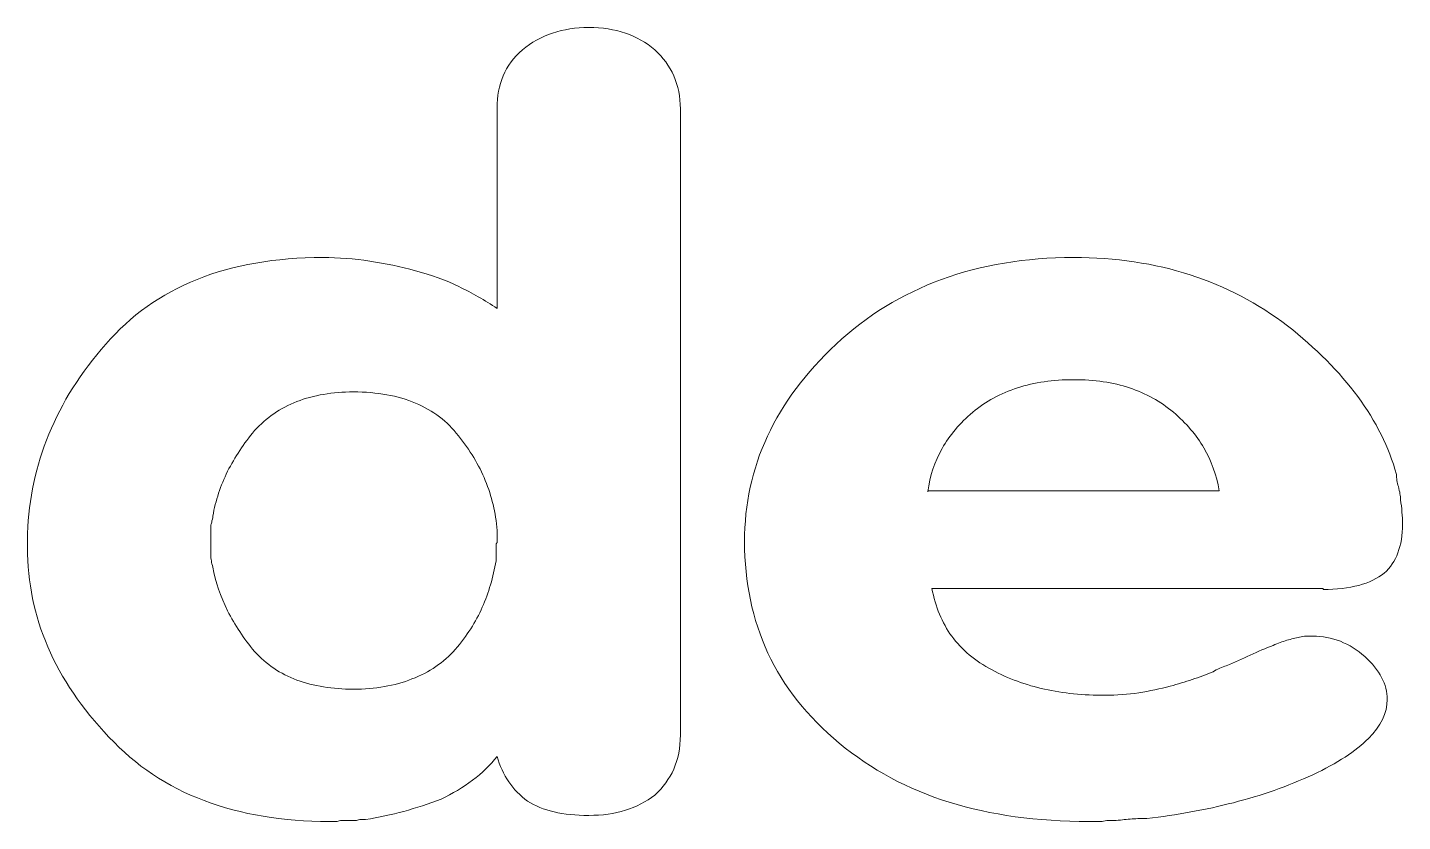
# Model space of a CAD drawing. Header units: millimetres. Extents: x -847 to 848, y -600 to 600.
# Drawn here: x -713.3 to -636.9, y -534.1 to -489.9 of the extents above; entities that cross this region are included whole.
import ezdxf

# ---------------------------------------------------------------- set-up
doc = ezdxf.new("R2010")
doc.units = ezdxf.units.MM
doc.header["$MEASUREMENT"] = 0

msp = doc.modelspace()

# ---------------------------------------------------------------- linework, layer by layer
at = {"color": 250, "lineweight": 5}
for points, knots in [([(-677.0457, -494.4201), (-677.0457, -494.4201), (-677.0457, -529.2813), (-677.0457, -529.2813), (-677.0457, -529.2813), (-677.0457, -529.9982), (-677.1683, -530.6301), (-677.4136, -531.1772), (-677.4136, -531.1772), (-677.6588, -531.7243), (-678.0078, -532.2053), (-678.4606, -532.6203), (-678.4606, -532.6203), (-678.951, -532.9976), (-679.4981, -533.2806), (-680.1017, -533.4692), (-680.1017, -533.4692), (-680.7054, -533.6578), (-681.3845, -533.7522), (-682.1391, -533.7522), (-682.1391, -533.7522), (-682.8559, -533.7522), (-683.4973, -533.6861), (-684.0632, -533.5541), (-684.0632, -533.5541), (-684.6292, -533.422), (-685.1196, -533.224), (-685.5347, -532.9599), (-685.5347, -532.9599), (-685.9497, -532.658), (-686.2987, -532.2996), (-686.5816, -531.8846), (-686.5816, -531.8846), (-686.8646, -531.4696), (-687.0815, -530.998), (-687.2325, -530.4698), (-687.2325, -530.4698), (-687.6097, -530.9602), (-688.0625, -531.4036), (-688.5907, -531.7997), (-688.5907, -531.7997), (-689.1189, -532.1959), (-689.7037, -532.5448), (-690.3451, -532.8467), (-690.3451, -532.8467), (-691.0242, -533.1108), (-691.7127, -533.3371), (-692.4107, -533.5258), (-692.4107, -533.5258), (-693.1087, -533.7144), (-693.8161, -533.8654), (-694.5329, -533.9785), (-694.5329, -533.9785), (-694.6084, -533.9785), (-694.6933, -533.9785), (-694.7876, -533.9785), (-694.7876, -533.9785), (-694.8819, -533.9785), (-694.9668, -533.9974), (-695.0423, -534.0351), (-695.0423, -534.0351), (-695.1177, -534.0351), (-695.2026, -534.0351), (-695.2969, -534.0351), (-695.2969, -534.0351), (-695.3913, -534.0351), (-695.495, -534.0351), (-695.6082, -534.0351), (-695.6082, -534.0351), (-695.6837, -534.0351), (-695.7685, -534.0351), (-695.8629, -534.0351), (-695.8629, -534.0351), (-695.9572, -534.0351), (-696.0421, -534.054), (-696.1175, -534.0917), (-696.1175, -534.0917), (-696.193, -534.0917), (-696.2685, -534.0917), (-696.3439, -534.0917), (-696.3439, -534.0917), (-696.4194, -534.0917), (-696.4948, -534.0917), (-696.5703, -534.0917), (-696.5703, -534.0917), (-699.1358, -534.0917), (-701.4467, -533.705), (-703.5029, -532.9316), (-703.5029, -532.9316), (-705.5591, -532.1581), (-707.3229, -530.9791), (-708.7943, -529.3945), (-708.7943, -529.3945), (-710.3035, -527.8099), (-711.4353, -526.1404), (-712.1899, -524.386), (-712.1899, -524.386), (-712.9445, -522.6317), (-713.3218, -520.7924), (-713.3218, -518.8682), (-713.3218, -518.8682), (-713.3218, -518.8305), (-713.3218, -518.7928), (-713.3218, -518.755), (-713.3218, -518.755), (-713.3218, -518.7173), (-713.3218, -518.6796), (-713.3218, -518.6419), (-713.3218, -518.6419), (-713.3218, -518.6419), (-713.3218, -518.623), (-713.3218, -518.5853), (-713.3218, -518.5853), (-713.3218, -518.5475), (-713.3218, -518.5098), (-713.3218, -518.4721), (-713.3218, -518.4721), (-713.3218, -518.4344), (-713.3218, -518.3966), (-713.3218, -518.3589), (-713.3218, -518.3589), (-713.3218, -518.3212), (-713.3218, -518.2834), (-713.3218, -518.2457), (-713.3218, -518.2457), (-713.3218, -518.2457), (-713.3218, -518.2268), (-713.3218, -518.1891), (-713.3218, -518.1891), (-713.3218, -518.1514), (-713.3218, -518.1137), (-713.3218, -518.0759), (-713.3218, -518.0759), (-713.2463, -516.1518), (-712.8502, -514.3125), (-712.1333, -512.5581), (-712.1333, -512.5581), (-711.4165, -510.8037), (-710.3601, -509.1343), (-708.9641, -507.5497), (-708.9641, -507.5497), (-707.6059, -505.9651), (-705.9175, -504.7672), (-703.8991, -503.956), (-703.8991, -503.956), (-701.8806, -503.1448), (-699.5508, -502.7393), (-696.9098, -502.7393), (-696.9098, -502.7393), (-696.0421, -502.7393), (-695.1743, -502.8053), (-694.3066, -502.9373), (-694.3066, -502.9373), (-693.4388, -503.0694), (-692.5899, -503.2486), (-691.7599, -503.475), (-691.7599, -503.475), (-690.8921, -503.7013), (-690.0904, -503.9937), (-689.3547, -504.3522), (-689.3547, -504.3522), (-688.619, -504.7106), (-687.9116, -505.1162), (-687.2325, -505.5689), (-687.2325, -505.5689), (-687.2325, -505.5689), (-687.2325, -494.4201), (-687.2325, -494.4201), (-687.2325, -494.4201), (-687.2325, -493.7787), (-687.1193, -493.1845), (-686.8929, -492.6374), (-686.8929, -492.6374), (-686.6665, -492.0904), (-686.3081, -491.6093), (-685.8176, -491.1943), (-685.8176, -491.1943), (-685.3272, -490.7793), (-684.7707, -490.468), (-684.1481, -490.2605), (-684.1481, -490.2605), (-683.5256, -490.053), (-682.8559, -489.9493), (-682.1391, -489.9493), (-682.1391, -489.9493), (-681.3845, -489.9493), (-680.7054, -490.053), (-680.1017, -490.2605), (-680.1017, -490.2605), (-679.4981, -490.468), (-678.951, -490.7793), (-678.4606, -491.1943), (-678.4606, -491.1943), (-678.0078, -491.6093), (-677.6588, -492.0904), (-677.4136, -492.6374), (-677.4136, -492.6374), (-677.1683, -493.1845), (-677.0457, -493.7976), (-677.0457, -494.4767), (-677.0457, -494.4767), (-677.0457, -494.4767), (-677.0457, -494.4201), (-677.0457, -494.4201)], [0, 0, 0, 0, 0.0196078, 0.0196078, 0.0196078, 0.0196078, 0.0392157, 0.0392157, 0.0392157, 0.0392157, 0.0588235, 0.0588235, 0.0588235, 0.0588235, 0.0784314, 0.0784314, 0.0784314, 0.0784314, 0.0980392, 0.0980392, 0.0980392, 0.0980392, 0.1176471, 0.1176471, 0.1176471, 0.1176471, 0.1372549, 0.1372549, 0.1372549, 0.1372549, 0.1568627, 0.1568627, 0.1568627, 0.1568627, 0.1764706, 0.1764706, 0.1764706, 0.1764706, 0.1960784, 0.1960784, 0.1960784, 0.1960784, 0.2156863, 0.2156863, 0.2156863, 0.2156863, 0.2352941, 0.2352941, 0.2352941, 0.2352941, 0.254902, 0.254902, 0.254902, 0.254902, 0.2745098, 0.2745098, 0.2745098, 0.2745098, 0.2941176, 0.2941176, 0.2941176, 0.2941176, 0.3137255, 0.3137255, 0.3137255, 0.3137255, 0.3333333, 0.3333333, 0.3333333, 0.3333333, 0.3529412, 0.3529412, 0.3529412, 0.3529412, 0.372549, 0.372549, 0.372549, 0.372549, 0.3921569, 0.3921569, 0.3921569, 0.3921569, 0.4117647, 0.4117647, 0.4117647, 0.4117647, 0.4313725, 0.4313725, 0.4313725, 0.4313725, 0.4509804, 0.4509804, 0.4509804, 0.4509804, 0.4705882, 0.4705882, 0.4705882, 0.4705882, 0.4901961, 0.4901961, 0.4901961, 0.4901961, 0.5098039, 0.5098039, 0.5098039, 0.5098039, 0.5294118, 0.5294118, 0.5294118, 0.5294118, 0.5490196, 0.5490196, 0.5490196, 0.5490196, 0.5686275, 0.5686275, 0.5686275, 0.5686275, 0.5882353, 0.5882353, 0.5882353, 0.5882353, 0.6078431, 0.6078431, 0.6078431, 0.6078431, 0.627451, 0.627451, 0.627451, 0.627451, 0.6470588, 0.6470588, 0.6470588, 0.6470588, 0.6666667, 0.6666667, 0.6666667, 0.6666667, 0.6862745, 0.6862745, 0.6862745, 0.6862745, 0.7058824, 0.7058824, 0.7058824, 0.7058824, 0.7254902, 0.7254902, 0.7254902, 0.7254902, 0.745098, 0.745098, 0.745098, 0.745098, 0.7647059, 0.7647059, 0.7647059, 0.7647059, 0.7843137, 0.7843137, 0.7843137, 0.7843137, 0.8039216, 0.8039216, 0.8039216, 0.8039216, 0.8235294, 0.8235294, 0.8235294, 0.8235294, 0.8431373, 0.8431373, 0.8431373, 0.8431373, 0.8627451, 0.8627451, 0.8627451, 0.8627451, 0.8823529, 0.8823529, 0.8823529, 0.8823529, 0.9019608, 0.9019608, 0.9019608, 0.9019608, 0.9215686, 0.9215686, 0.9215686, 0.9215686, 0.9411765, 0.9411765, 0.9411765, 0.9411765, 0.9607843, 0.9607843, 0.9607843, 0.9607843, 0.9803922, 0.9803922, 0.9803922, 0.9803922, 1, 1, 1, 1]), ([(-641.3356, -521.1319), (-641.3356, -521.1319), (-663.0673, -521.1319), (-663.0673, -521.1319), (-663.0673, -521.1319), (-662.8786, -522.1506), (-662.5108, -523.0372), (-661.9637, -523.7918), (-661.9637, -523.7918), (-661.4167, -524.5464), (-660.6715, -525.1689), (-659.7283, -525.6594), (-659.7283, -525.6594), (-658.8228, -526.1499), (-657.8513, -526.5083), (-656.8138, -526.7346), (-656.8138, -526.7346), (-655.7762, -526.961), (-654.6538, -527.0742), (-653.4465, -527.0742), (-653.4465, -527.0742), (-652.8051, -527.0742), (-652.1826, -527.027), (-651.5789, -526.9327), (-651.5789, -526.9327), (-650.9753, -526.8384), (-650.3905, -526.7158), (-649.8246, -526.5649), (-649.8246, -526.5649), (-649.4095, -526.4517), (-649.004, -526.3291), (-648.6078, -526.197), (-648.6078, -526.197), (-648.2117, -526.065), (-647.8249, -525.9235), (-647.4477, -525.7726), (-647.4477, -525.7726), (-647.3345, -525.6971), (-647.2118, -525.6311), (-647.0798, -525.5745), (-647.0798, -525.5745), (-646.9477, -525.5179), (-646.8251, -525.4707), (-646.7119, -525.433), (-646.7119, -525.433), (-646.2592, -525.2444), (-645.8159, -525.0463), (-645.382, -524.8388), (-645.382, -524.8388), (-644.9481, -524.6313), (-644.5237, -524.4521), (-644.1087, -524.3012), (-644.1087, -524.3012), (-643.8446, -524.188), (-643.5899, -524.0936), (-643.3447, -524.0182), (-643.3447, -524.0182), (-643.0994, -523.9427), (-642.8636, -523.8861), (-642.6373, -523.8484), (-642.6373, -523.8484), (-642.5241, -523.8107), (-642.4015, -523.7918), (-642.2694, -523.7918), (-642.2694, -523.7918), (-642.1374, -523.7918), (-642.0147, -523.7918), (-641.9015, -523.7918), (-641.9015, -523.7918), (-641.3733, -523.7918), (-640.864, -523.8861), (-640.3735, -524.0748), (-640.3735, -524.0748), (-639.8831, -524.2634), (-639.4303, -524.5464), (-639.0153, -524.9237), (-639.0153, -524.9237), (-638.6003, -525.301), (-638.289, -525.6877), (-638.0815, -526.0838), (-638.0815, -526.0838), (-637.874, -526.48), (-637.7703, -526.8856), (-637.7703, -527.3006), (-637.7703, -527.3006), (-637.7703, -528.0551), (-638.1193, -528.7814), (-638.8172, -529.4794), (-638.8172, -529.4794), (-639.5152, -530.1774), (-640.5433, -530.8471), (-641.9015, -531.4884), (-641.9015, -531.4884), (-643.2975, -532.1298), (-644.7689, -532.6486), (-646.3158, -533.0448), (-646.3158, -533.0448), (-647.8627, -533.4409), (-649.4661, -533.7333), (-651.1262, -533.9219), (-651.1262, -533.9219), (-651.3903, -533.9219), (-651.6638, -533.9314), (-651.9468, -533.9502), (-651.9468, -533.9502), (-652.2298, -533.9691), (-652.5221, -533.9974), (-652.824, -534.0351), (-652.824, -534.0351), (-652.9749, -534.0351), (-653.1164, -534.0351), (-653.2484, -534.0351), (-653.2484, -534.0351), (-653.3805, -534.0351), (-653.5031, -534.054), (-653.6163, -534.0917), (-653.6163, -534.0917), (-653.7672, -534.0917), (-653.8992, -534.0917), (-654.0124, -534.0917), (-654.0124, -534.0917), (-654.1256, -534.0917), (-654.2388, -534.0917), (-654.352, -534.0917), (-654.352, -534.0917), (-657.2194, -534.0917), (-659.8038, -533.7333), (-662.1052, -533.0165), (-662.1052, -533.0165), (-664.4067, -532.2996), (-666.444, -531.2055), (-668.2172, -529.7341), (-668.2172, -529.7341), (-669.9905, -528.2627), (-671.311, -526.5932), (-672.1787, -524.7256), (-672.1787, -524.7256), (-673.0465, -522.858), (-673.4804, -520.7924), (-673.4804, -518.5287), (-673.4804, -518.5287), (-673.4804, -516.4536), (-673.0559, -514.5011), (-672.207, -512.6713), (-672.207, -512.6713), (-671.3582, -510.8415), (-670.0848, -509.1343), (-668.387, -507.5497), (-668.387, -507.5497), (-666.6892, -505.9651), (-664.7368, -504.7672), (-662.5297, -503.956), (-662.5297, -503.956), (-660.3225, -503.1448), (-657.8796, -502.7393), (-655.2009, -502.7393), (-655.2009, -502.7393), (-652.8617, -502.7393), (-650.7017, -503.0599), (-648.721, -503.7013), (-648.721, -503.7013), (-646.7402, -504.3427), (-644.9387, -505.2859), (-643.3164, -506.531), (-643.3164, -506.531), (-641.7318, -507.776), (-640.4301, -509.0871), (-639.4115, -510.4642), (-639.4115, -510.4642), (-638.3928, -511.8413), (-637.6759, -513.2844), (-637.2609, -514.7935), (-637.2609, -514.7935), (-637.2609, -514.9067), (-637.2515, -515.0199), (-637.2326, -515.1331), (-637.2326, -515.1331), (-637.2138, -515.2463), (-637.1855, -515.3595), (-637.1477, -515.4727), (-637.1477, -515.4727), (-637.11, -515.6236), (-637.0817, -515.7556), (-637.0629, -515.8688), (-637.0629, -515.8688), (-637.044, -515.982), (-637.0346, -516.0952), (-637.0346, -516.2084), (-637.0346, -516.2084), (-636.9968, -516.4347), (-636.9685, -516.6611), (-636.9497, -516.8875), (-636.9497, -516.8875), (-636.9308, -517.1139), (-636.9214, -517.3402), (-636.9214, -517.5666), (-636.9214, -517.5666), (-636.9214, -518.1703), (-637.0063, -518.6985), (-637.176, -519.1512), (-637.176, -519.1512), (-637.3458, -519.6039), (-637.6005, -519.9812), (-637.94, -520.2831), (-637.94, -520.2831), (-638.3173, -520.5849), (-638.7889, -520.8113), (-639.3549, -520.9622), (-639.3549, -520.9622), (-639.9208, -521.1131), (-640.581, -521.1885), (-641.3356, -521.1885), (-641.3356, -521.1885), (-641.3356, -521.1885), (-641.3356, -521.1319), (-641.3356, -521.1319)], [0, 0, 0, 0, 0.0185185, 0.0185185, 0.0185185, 0.0185185, 0.037037, 0.037037, 0.037037, 0.037037, 0.0555556, 0.0555556, 0.0555556, 0.0555556, 0.0740741, 0.0740741, 0.0740741, 0.0740741, 0.0925926, 0.0925926, 0.0925926, 0.0925926, 0.1111111, 0.1111111, 0.1111111, 0.1111111, 0.1296296, 0.1296296, 0.1296296, 0.1296296, 0.1481481, 0.1481481, 0.1481481, 0.1481481, 0.1666667, 0.1666667, 0.1666667, 0.1666667, 0.1851852, 0.1851852, 0.1851852, 0.1851852, 0.2037037, 0.2037037, 0.2037037, 0.2037037, 0.2222222, 0.2222222, 0.2222222, 0.2222222, 0.2407407, 0.2407407, 0.2407407, 0.2407407, 0.2592593, 0.2592593, 0.2592593, 0.2592593, 0.2777778, 0.2777778, 0.2777778, 0.2777778, 0.2962963, 0.2962963, 0.2962963, 0.2962963, 0.3148148, 0.3148148, 0.3148148, 0.3148148, 0.3333333, 0.3333333, 0.3333333, 0.3333333, 0.3518519, 0.3518519, 0.3518519, 0.3518519, 0.3703704, 0.3703704, 0.3703704, 0.3703704, 0.3888889, 0.3888889, 0.3888889, 0.3888889, 0.4074074, 0.4074074, 0.4074074, 0.4074074, 0.4259259, 0.4259259, 0.4259259, 0.4259259, 0.4444444, 0.4444444, 0.4444444, 0.4444444, 0.462963, 0.462963, 0.462963, 0.462963, 0.4814815, 0.4814815, 0.4814815, 0.4814815, 0.5, 0.5, 0.5, 0.5, 0.5185185, 0.5185185, 0.5185185, 0.5185185, 0.537037, 0.537037, 0.537037, 0.537037, 0.5555556, 0.5555556, 0.5555556, 0.5555556, 0.5740741, 0.5740741, 0.5740741, 0.5740741, 0.5925926, 0.5925926, 0.5925926, 0.5925926, 0.6111111, 0.6111111, 0.6111111, 0.6111111, 0.6296296, 0.6296296, 0.6296296, 0.6296296, 0.6481481, 0.6481481, 0.6481481, 0.6481481, 0.6666667, 0.6666667, 0.6666667, 0.6666667, 0.6851852, 0.6851852, 0.6851852, 0.6851852, 0.7037037, 0.7037037, 0.7037037, 0.7037037, 0.7222222, 0.7222222, 0.7222222, 0.7222222, 0.7407407, 0.7407407, 0.7407407, 0.7407407, 0.7592593, 0.7592593, 0.7592593, 0.7592593, 0.7777778, 0.7777778, 0.7777778, 0.7777778, 0.7962963, 0.7962963, 0.7962963, 0.7962963, 0.8148148, 0.8148148, 0.8148148, 0.8148148, 0.8333333, 0.8333333, 0.8333333, 0.8333333, 0.8518519, 0.8518519, 0.8518519, 0.8518519, 0.8703704, 0.8703704, 0.8703704, 0.8703704, 0.8888889, 0.8888889, 0.8888889, 0.8888889, 0.9074074, 0.9074074, 0.9074074, 0.9074074, 0.9259259, 0.9259259, 0.9259259, 0.9259259, 0.9444444, 0.9444444, 0.9444444, 0.9444444, 0.962963, 0.962963, 0.962963, 0.962963, 0.9814815, 0.9814815, 0.9814815, 0.9814815, 1, 1, 1, 1]), ([(-663.2937, -515.699), (-663.2937, -515.699), (-647.1081, -515.699), (-647.1081, -515.699), (-647.1081, -515.699), (-647.259, -514.8313), (-647.542, -514.039), (-647.957, -513.3221), (-647.957, -513.3221), (-648.372, -512.6053), (-648.9379, -511.945), (-649.6548, -511.3414), (-649.6548, -511.3414), (-650.3716, -510.7377), (-651.1828, -510.285), (-652.0883, -509.9831), (-652.0883, -509.9831), (-652.9938, -509.6813), (-654.0313, -509.5304), (-655.2009, -509.5304), (-655.2009, -509.5304), (-656.3327, -509.5304), (-657.3703, -509.6813), (-658.3135, -509.9831), (-658.3135, -509.9831), (-659.2567, -510.285), (-660.0867, -510.7377), (-660.8036, -511.3414), (-660.8036, -511.3414), (-661.5204, -511.945), (-662.0863, -512.6147), (-662.5014, -513.3504), (-662.5014, -513.3504), (-662.9164, -514.0861), (-663.1805, -514.8879), (-663.2937, -515.7556), (-663.2937, -515.7556), (-663.2937, -515.7556), (-663.2937, -515.699), (-663.2937, -515.699)], [0, 0, 0, 0, 0.1, 0.1, 0.1, 0.1, 0.2, 0.2, 0.2, 0.2, 0.3, 0.3, 0.3, 0.3, 0.4, 0.4, 0.4, 0.4, 0.5, 0.5, 0.5, 0.5, 0.6, 0.6, 0.6, 0.6, 0.7, 0.7, 0.7, 0.7, 0.8, 0.8, 0.8, 0.8, 0.9, 0.9, 0.9, 0.9, 1, 1, 1, 1]), ([(-687.2325, -518.1891), (-687.2325, -518.1891), (-687.2325, -518.1891), (-687.2325, -518.1891), (-687.2325, -518.1891), (-687.2325, -518.1891), (-687.2325, -518.1703), (-687.2325, -518.1325), (-687.2325, -518.1325), (-687.2325, -518.0948), (-687.2325, -518.0571), (-687.2325, -518.0193), (-687.2325, -518.0193), (-687.2325, -517.9816), (-687.2325, -517.9439), (-687.2325, -517.9062), (-687.2325, -517.9062), (-687.3079, -516.9252), (-687.5248, -516.0009), (-687.8833, -515.1331), (-687.8833, -515.1331), (-688.2417, -514.2653), (-688.7416, -513.4353), (-689.383, -512.643), (-689.383, -512.643), (-689.9866, -511.8507), (-690.7789, -511.2471), (-691.7599, -510.832), (-691.7599, -510.832), (-692.7408, -510.417), (-693.8915, -510.2095), (-695.212, -510.2095), (-695.212, -510.2095), (-696.3816, -510.2095), (-697.4286, -510.3887), (-698.353, -510.7472), (-698.353, -510.7472), (-699.2773, -511.1056), (-700.0602, -511.6432), (-700.7016, -512.36), (-700.7016, -512.36), (-701.3052, -513.0769), (-701.8051, -513.8315), (-702.2013, -514.6238), (-702.2013, -514.6238), (-702.5974, -515.4161), (-702.871, -516.2461), (-703.0219, -517.1139), (-703.0219, -517.1139), (-703.0219, -517.1516), (-703.0313, -517.2082), (-703.0502, -517.2836), (-703.0502, -517.2836), (-703.069, -517.3591), (-703.0785, -517.4157), (-703.0785, -517.4534), (-703.0785, -517.4534), (-703.1162, -517.5289), (-703.1351, -517.5949), (-703.1351, -517.6515), (-703.1351, -517.6515), (-703.1351, -517.7081), (-703.1351, -517.7741), (-703.1351, -517.8496), (-703.1351, -517.8496), (-703.1351, -517.9627), (-703.1351, -518.0759), (-703.1351, -518.1891), (-703.1351, -518.1891), (-703.1351, -518.3023), (-703.1351, -518.4155), (-703.1351, -518.5287), (-703.1351, -518.5287), (-703.1351, -518.5664), (-703.1351, -518.623), (-703.1351, -518.6985), (-703.1351, -518.6985), (-703.1351, -518.7739), (-703.1351, -518.8305), (-703.1351, -518.8682), (-703.1351, -518.8682), (-703.1351, -518.9437), (-703.1351, -519.0097), (-703.1351, -519.0663), (-703.1351, -519.0663), (-703.1351, -519.1229), (-703.1351, -519.1889), (-703.1351, -519.2644), (-703.1351, -519.2644), (-703.1351, -519.3776), (-703.1256, -519.4908), (-703.1068, -519.6039), (-703.1068, -519.6039), (-703.0879, -519.7171), (-703.0596, -519.8303), (-703.0219, -519.9435), (-703.0219, -519.9435), (-702.871, -520.7735), (-702.5974, -521.5847), (-702.2013, -522.377), (-702.2013, -522.377), (-701.8051, -523.1693), (-701.3052, -523.9239), (-700.7016, -524.6407), (-700.7016, -524.6407), (-700.0602, -525.3576), (-699.2773, -525.8858), (-698.353, -526.2253), (-698.353, -526.2253), (-697.4286, -526.5649), (-696.3816, -526.7346), (-695.212, -526.7346), (-695.212, -526.7346), (-694.0047, -526.7346), (-692.92, -526.546), (-691.958, -526.1687), (-691.958, -526.1687), (-690.9959, -525.7914), (-690.1941, -525.2444), (-689.5528, -524.5275), (-689.5528, -524.5275), (-688.9114, -523.7729), (-688.4115, -522.9901), (-688.053, -522.1789), (-688.053, -522.1789), (-687.6946, -521.3678), (-687.44, -520.5094), (-687.289, -519.6039), (-687.289, -519.6039), (-687.289, -519.4908), (-687.289, -519.3776), (-687.289, -519.2644), (-687.289, -519.2644), (-687.289, -519.1512), (-687.289, -519.038), (-687.289, -518.9248), (-687.289, -518.9248), (-687.289, -518.8494), (-687.289, -518.7833), (-687.289, -518.7267), (-687.289, -518.7267), (-687.289, -518.6702), (-687.2702, -518.623), (-687.2325, -518.5853), (-687.2325, -518.5853), (-687.2325, -518.5098), (-687.2325, -518.4438), (-687.2325, -518.3872), (-687.2325, -518.3872), (-687.2325, -518.3306), (-687.2325, -518.2834), (-687.2325, -518.2457), (-687.2325, -518.2457), (-687.2325, -518.2457), (-687.2325, -518.1891), (-687.2325, -518.1891)], [0, 0, 0, 0, 0.025641, 0.025641, 0.025641, 0.025641, 0.0512821, 0.0512821, 0.0512821, 0.0512821, 0.0769231, 0.0769231, 0.0769231, 0.0769231, 0.1025641, 0.1025641, 0.1025641, 0.1025641, 0.1282051, 0.1282051, 0.1282051, 0.1282051, 0.1538462, 0.1538462, 0.1538462, 0.1538462, 0.1794872, 0.1794872, 0.1794872, 0.1794872, 0.2051282, 0.2051282, 0.2051282, 0.2051282, 0.2307692, 0.2307692, 0.2307692, 0.2307692, 0.2564103, 0.2564103, 0.2564103, 0.2564103, 0.2820513, 0.2820513, 0.2820513, 0.2820513, 0.3076923, 0.3076923, 0.3076923, 0.3076923, 0.3333333, 0.3333333, 0.3333333, 0.3333333, 0.3589744, 0.3589744, 0.3589744, 0.3589744, 0.3846154, 0.3846154, 0.3846154, 0.3846154, 0.4102564, 0.4102564, 0.4102564, 0.4102564, 0.4358974, 0.4358974, 0.4358974, 0.4358974, 0.4615385, 0.4615385, 0.4615385, 0.4615385, 0.4871795, 0.4871795, 0.4871795, 0.4871795, 0.5128205, 0.5128205, 0.5128205, 0.5128205, 0.5384615, 0.5384615, 0.5384615, 0.5384615, 0.5641026, 0.5641026, 0.5641026, 0.5641026, 0.5897436, 0.5897436, 0.5897436, 0.5897436, 0.6153846, 0.6153846, 0.6153846, 0.6153846, 0.6410256, 0.6410256, 0.6410256, 0.6410256, 0.6666667, 0.6666667, 0.6666667, 0.6666667, 0.6923077, 0.6923077, 0.6923077, 0.6923077, 0.7179487, 0.7179487, 0.7179487, 0.7179487, 0.7435897, 0.7435897, 0.7435897, 0.7435897, 0.7692308, 0.7692308, 0.7692308, 0.7692308, 0.7948718, 0.7948718, 0.7948718, 0.7948718, 0.8205128, 0.8205128, 0.8205128, 0.8205128, 0.8461538, 0.8461538, 0.8461538, 0.8461538, 0.8717949, 0.8717949, 0.8717949, 0.8717949, 0.8974359, 0.8974359, 0.8974359, 0.8974359, 0.9230769, 0.9230769, 0.9230769, 0.9230769, 0.9487179, 0.9487179, 0.9487179, 0.9487179, 0.974359, 0.974359, 0.974359, 0.974359, 1, 1, 1, 1])]:
    msp.add_open_spline(points, degree=3, knots=knots, dxfattribs=at)

doc.saveas('drawing.dxf')
